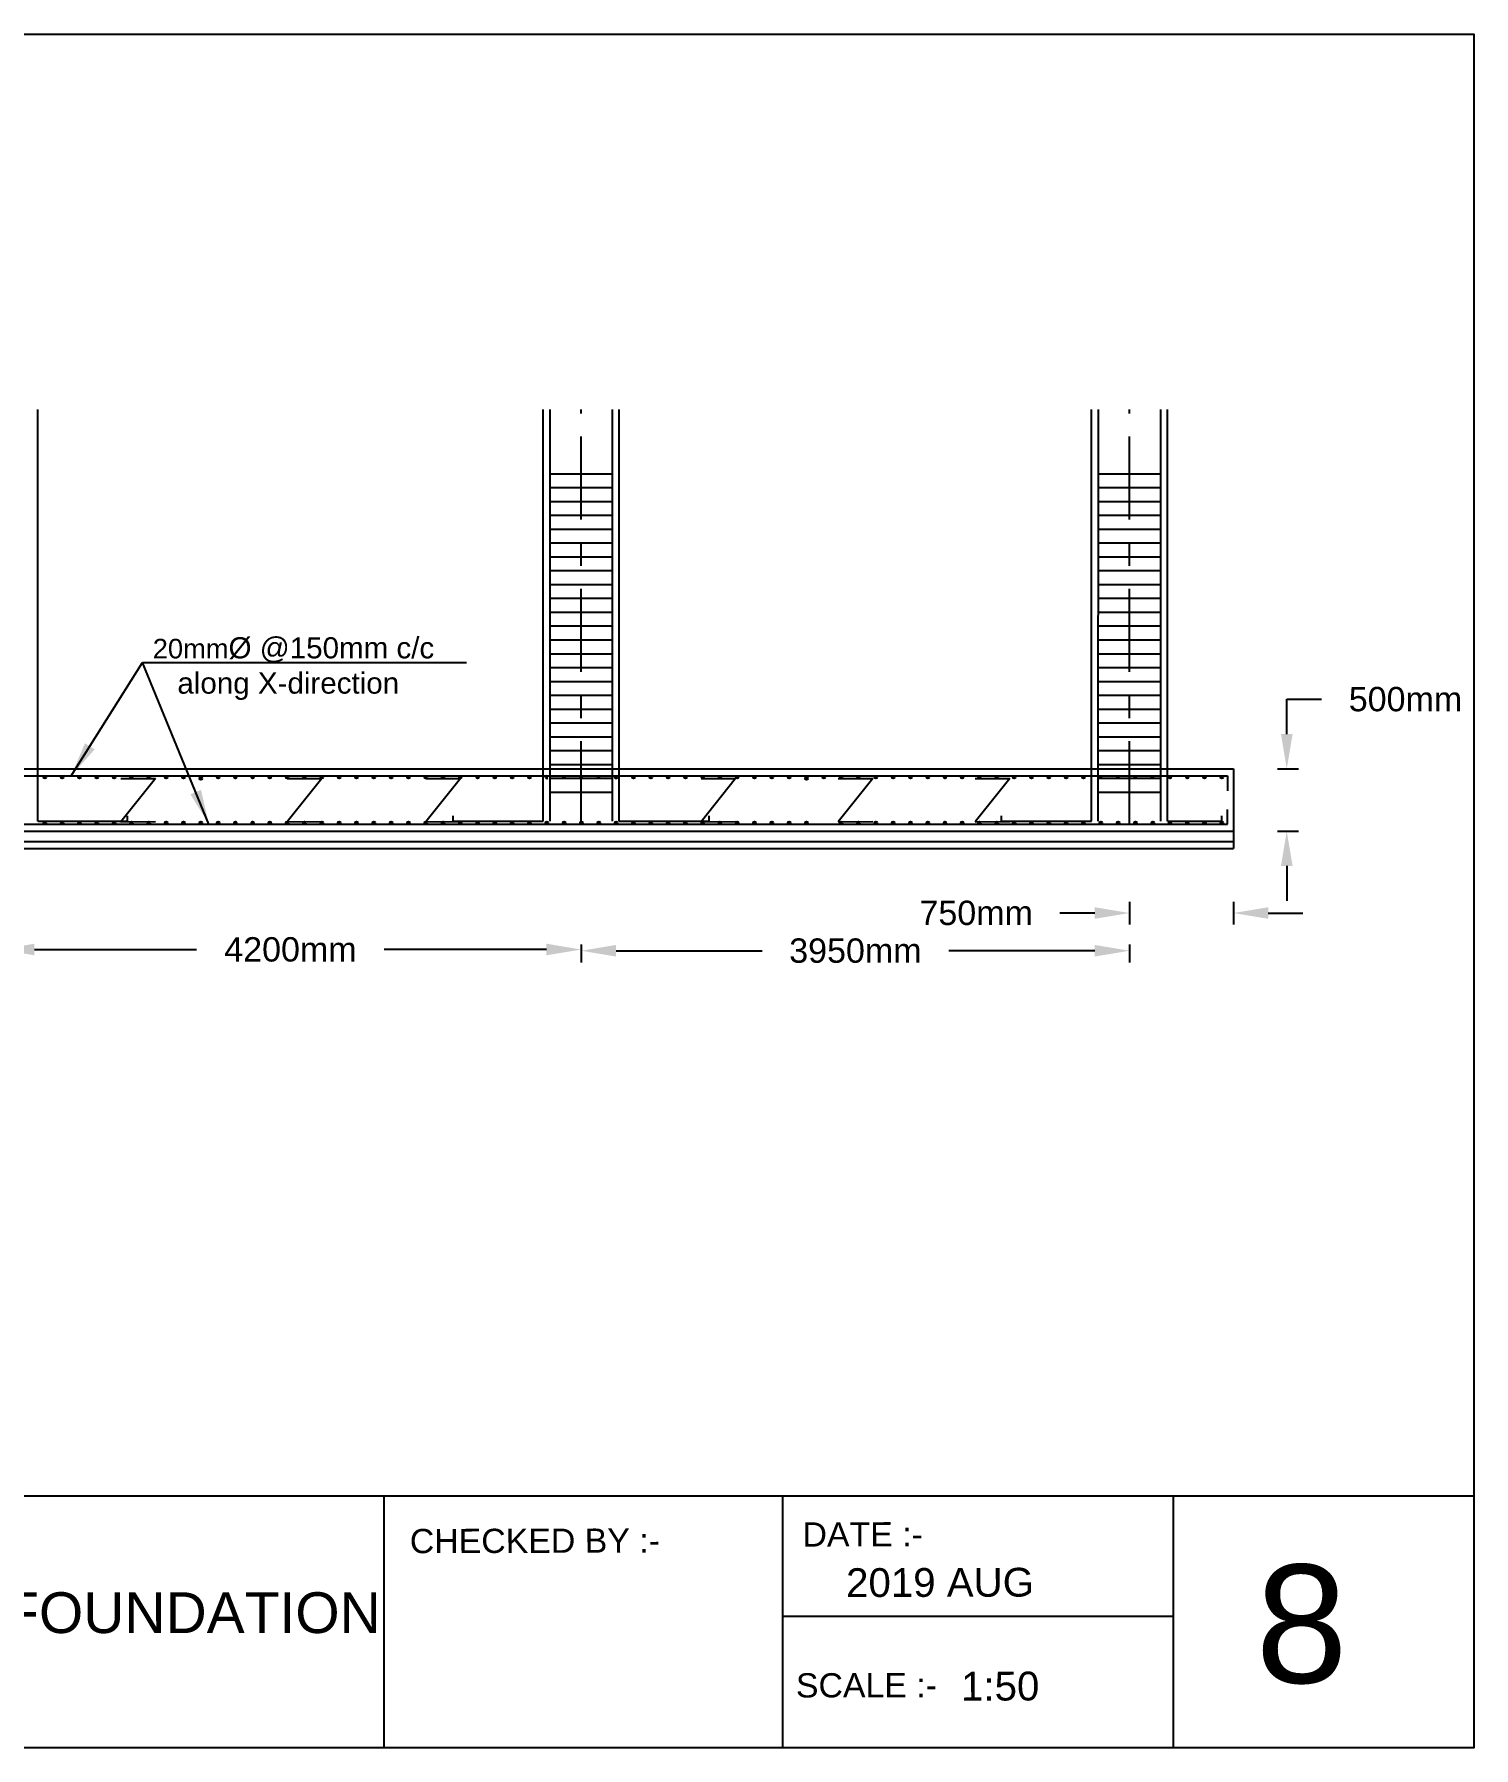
# Model space of a CAD drawing. Header units: metres. Extents: x 3 to 189, y -54 to 67.
# Drawn here: x 98.87 to 105.11, y -30.03 to -22.6 of the extents above; entities that cross this region are included whole.
import ezdxf

# ---------------------------------------------------------------- set-up
doc = ezdxf.new("R2010")
doc.units = ezdxf.units.M
doc.header["$LTSCALE"] = 0.015
doc.header["$MEASUREMENT"] = 0
doc.linetypes.add('ACAD_ISO04W100', pattern=[30, 24, -3, 0, -3])
doc.styles.get("Standard").update_dxf_attribs({"font": 'arial.ttf'})
doc.dimstyles.get("Standard").update_dxf_attribs({"dimscale": 1.005, "dimtxt": 0.105, "dimasz": 0.15, "dimexe": 0.05, "dimexo": 0.1, "dimgap": 0.125, "dimtad": 0, "dimtih": 1, "dimtoh": 1, "dimdec": 4, "dimzin": 0, "dimdsep": 46, "dimtxsty": 'Standard', "dimcen": 0.115, "dimadec": 3, "dimazin": 0, "dimtfac": 1, "dimtdec": 4, "dimtofl": 0, "dimtmove": 0, "dimatfit": 3, "dimfxl": 1, "dimfxlon": 1, "dimtolj": 1, "dimtzin": 0, "dimarcsym": 0})

# ---------------------------------------------------------------- blocks, each defined once
blk = doc.blocks.new('*D130')
at = {"color": 0, "linetype": 'Continuous', "lineweight": -2, "transparency": 16777216}
for p, q in [((98.7206, -26.5457), (98.7206, -26.6171)), ((98.8714, -26.5669), (99.5739, -26.5669)), ((101.0899, -26.5669), (100.3873, -26.5669)), ((101.2406, -26.5457), (101.2406, -26.6171))]:
    blk.add_line(p, q, dxfattribs=at)
at = {"color": 0, "linetype": 'Continuous', "transparency": 16777216}
for points in [[(98.8714, -26.5417), (98.8714, -26.592), (98.7206, -26.5669)], [(101.0899, -26.5417), (101.0899, -26.592), (101.2406, -26.5669)]]:
    blk.add_solid(points, dxfattribs=at)
at = {"layer": 'Defpoints', "color": 0, "linetype": 'Continuous', "transparency": 16777216}
for p in [(98.7206, -26.4452), (101.2406, -26.4452), (101.2406, -26.5669)]:
    blk.add_point(p, dxfattribs=at)
at = {"color": 0, "linetype": 'Continuous', "transparency": 16777216, "insert": (99.9806, -26.5669), "char_height": 0.10552, "attachment_point": 5}
blk.add_mtext('\\A1;4200mm', dxfattribs=at)
blk = doc.blocks.new('*D131')
at = {"color": 0, "linetype": 'Continuous', "lineweight": -2, "transparency": 16777216}
for p, q in [((101.2406, -26.5456), (101.2406, -26.6225)), ((101.3914, -26.5722), (102.0241, -26.5722)), ((103.4659, -26.5722), (102.8332, -26.5722)), ((103.6166, -26.5457), (103.6166, -26.6225))]:
    blk.add_line(p, q, dxfattribs=at)
at = {"color": 0, "linetype": 'Continuous', "transparency": 16777216}
for points in [[(101.3914, -26.5471), (101.3914, -26.5974), (101.2406, -26.5722)], [(103.4659, -26.5471), (103.4659, -26.5974), (103.6166, -26.5722)]]:
    blk.add_solid(points, dxfattribs=at)
at = {"layer": 'Defpoints', "color": 0, "linetype": 'Continuous', "transparency": 16777216}
for p in [(101.2406, -26.4451), (103.6166, -26.4452), (103.6166, -26.5722)]:
    blk.add_point(p, dxfattribs=at)
at = {"color": 0, "linetype": 'Continuous', "transparency": 16777216, "insert": (102.4286, -26.5722), "char_height": 0.10552, "attachment_point": 5}
blk.add_mtext('\\A1;3950mm', dxfattribs=at)
blk = doc.blocks.new('*D133')
at = {"color": 0, "linetype": 'Continuous', "lineweight": -2, "transparency": 16777216}
for p, q in [((103.4659, -26.4087), (103.3151, -26.4087)), ((103.6166, -26.3599), (103.6166, -26.459)), ((104.0666, -26.3599), (104.0666, -26.459)), ((104.2174, -26.4087), (104.3681, -26.4087))]:
    blk.add_line(p, q, dxfattribs=at)
at = {"color": 0, "linetype": 'Continuous', "transparency": 16777216}
for points in [[(103.4659, -26.3836), (103.4659, -26.4339), (103.6166, -26.4087)], [(104.2174, -26.3836), (104.2174, -26.4339), (104.0666, -26.4087)]]:
    blk.add_solid(points, dxfattribs=at)
at = {"layer": 'Defpoints', "color": 0, "linetype": 'Continuous', "transparency": 16777216}
for p in [(103.6166, -26.2594), (104.0666, -26.2594), (103.6166, -26.4087)]:
    blk.add_point(p, dxfattribs=at)
at = {"color": 0, "linetype": 'Continuous', "transparency": 16777216, "insert": (102.952, -26.4087), "char_height": 0.10552, "attachment_point": 5}
blk.add_mtext('\\A1;750mm', dxfattribs=at)
blk = doc.blocks.new('*D134')
at = {"color": 0, "linetype": 'Continuous', "lineweight": -2, "transparency": 16777216}
for p, q in [((104.2978, -25.6333), (104.2978, -25.4825)), ((104.2978, -25.4825), (104.4486, -25.4825)), ((104.2576, -25.784), (104.3481, -25.784)), ((104.2576, -26.054), (104.3481, -26.054)), ((104.2978, -26.2048), (104.2978, -26.3555))]:
    blk.add_line(p, q, dxfattribs=at)
at = {"color": 0, "linetype": 'Continuous', "transparency": 16777216}
for points in [[(104.2727, -25.6333), (104.323, -25.6333), (104.2978, -25.784)], [(104.2727, -26.2048), (104.323, -26.2048), (104.2978, -26.054)]]:
    blk.add_solid(points, dxfattribs=at)
at = {"layer": 'Defpoints', "color": 0, "linetype": 'Continuous', "transparency": 16777216}
for p in [(104.1571, -25.784), (104.2978, -25.784), (104.1571, -26.054)]:
    blk.add_point(p, dxfattribs=at)
at = {"color": 0, "linetype": 'Continuous', "transparency": 16777216, "insert": (104.8122, -25.4825), "char_height": 0.10552, "attachment_point": 5}
blk.add_mtext('\\A1;500mm', dxfattribs=at)

msp = doc.modelspace()

# ---------------------------------------------------------------- hatches: boundary and pattern name
h = msp.add_hatch(color=256)
h.dxf.hatch_style = 1
h.paths.add_polyline_path([(98.92287, -25.82005, 1), (98.91087, -25.82005, 1)])
h = msp.add_hatch(color=256)
h.dxf.hatch_style = 1
h.paths.add_polyline_path([(98.99787, -25.82005, 1), (98.98587, -25.82005, 1)])
h = msp.add_hatch(color=256)
h.dxf.hatch_style = 1
h.paths.add_polyline_path([(99.07287, -25.82005, 1), (99.06087, -25.82005, 1)])
h = msp.add_hatch(color=256)
h.dxf.hatch_style = 1
h.paths.add_polyline_path([(99.14787, -25.82005, 1), (99.13587, -25.82005, 1)])
h = msp.add_hatch(color=256)
h.dxf.hatch_style = 1
h.paths.add_polyline_path([(99.22287, -25.82005, 1), (99.21087, -25.82005, 1)])
h = msp.add_hatch(color=256)
h.dxf.hatch_style = 1
h.paths.add_polyline_path([(99.29787, -25.82005, 1), (99.28587, -25.82005, 1)])
h = msp.add_hatch(color=256)
h.dxf.hatch_style = 1
h.paths.add_polyline_path([(99.37287, -25.82005, 1), (99.36087, -25.82005, 1)])
h = msp.add_hatch(color=256)
h.dxf.hatch_style = 1
h.paths.add_polyline_path([(99.44787, -25.82005, 1), (99.43587, -25.82005, 1)])
h = msp.add_hatch(color=256)
h.dxf.hatch_style = 1
h.paths.add_polyline_path([(99.52287, -25.82005, 1), (99.51087, -25.82005, 1)])
h = msp.add_hatch(color=256)
h.dxf.hatch_style = 1
h.paths.add_polyline_path([(99.59787, -25.82605, 1), (99.58587, -25.82605, 1)])
h = msp.add_hatch(color=256)
h.dxf.hatch_style = 1
h.paths.add_polyline_path([(99.67287, -25.82005, 1), (99.66087, -25.82005, 1)])
h = msp.add_hatch(color=256)
h.dxf.hatch_style = 1
h.paths.add_polyline_path([(99.74787, -25.82005, 1), (99.73587, -25.82005, 1)])
h = msp.add_hatch(color=256)
h.dxf.hatch_style = 1
h.paths.add_polyline_path([(99.82287, -25.82005, 1), (99.81087, -25.82005, 1)])
h = msp.add_hatch(color=256)
h.dxf.hatch_style = 1
h.paths.add_polyline_path([(99.89787, -25.82005, 1), (99.88587, -25.82005, 1)])
h = msp.add_hatch(color=256)
h.dxf.hatch_style = 1
h.paths.add_polyline_path([(99.97287, -25.82005, 1), (99.96087, -25.82005, 1)])
h = msp.add_hatch(color=256)
h.dxf.hatch_style = 1
h.paths.add_polyline_path([(100.04787, -25.82005, 1), (100.03587, -25.82005, 1)])
h = msp.add_hatch(color=256)
h.dxf.hatch_style = 1
h.paths.add_polyline_path([(100.12287, -25.82005, 1), (100.11087, -25.82005, 1)])
h = msp.add_hatch(color=256)
h.dxf.hatch_style = 1
h.paths.add_polyline_path([(100.19787, -25.82005, 1), (100.18587, -25.82005, 1)])
h = msp.add_hatch(color=256)
h.dxf.hatch_style = 1
h.paths.add_polyline_path([(100.27287, -25.82005, 1), (100.26087, -25.82005, 1)])
h = msp.add_hatch(color=256)
h.dxf.hatch_style = 1
h.paths.add_polyline_path([(100.34787, -25.82005, 1), (100.33587, -25.82005, 1)])
h = msp.add_hatch(color=256)
h.dxf.hatch_style = 1
h.paths.add_polyline_path([(100.42287, -25.82005, 1), (100.41087, -25.82005, 1)])
h = msp.add_hatch(color=256)
h.dxf.hatch_style = 1
h.paths.add_polyline_path([(100.49787, -25.82005, 1), (100.48587, -25.82005, 1)])
h = msp.add_hatch(color=256)
h.dxf.hatch_style = 1
h.paths.add_polyline_path([(100.57287, -25.82005, 1), (100.56087, -25.82005, 1)])
h = msp.add_hatch(color=256)
h.dxf.hatch_style = 1
h.paths.add_polyline_path([(100.64787, -25.82005, 1), (100.63587, -25.82005, 1)])
h = msp.add_hatch(color=256)
h.dxf.hatch_style = 1
h.paths.add_polyline_path([(100.72287, -25.82005, 1), (100.71087, -25.82005, 1)])
h = msp.add_hatch(color=256)
h.dxf.hatch_style = 1
h.paths.add_polyline_path([(100.79787, -25.82005, 1), (100.78587, -25.82005, 1)])
h = msp.add_hatch(color=256)
h.dxf.hatch_style = 1
h.paths.add_polyline_path([(100.87287, -25.82005, 1), (100.86087, -25.82005, 1)])
h = msp.add_hatch(color=256)
h.dxf.hatch_style = 1
h.paths.add_polyline_path([(100.94787, -25.82005, 1), (100.93587, -25.82005, 1)])
h = msp.add_hatch(color=256)
h.dxf.hatch_style = 1
h.paths.add_polyline_path([(101.02287, -25.82005, 1), (101.01087, -25.82005, 1)])
h = msp.add_hatch(color=256)
h.dxf.hatch_style = 1
h.paths.add_polyline_path([(101.09787, -25.82005, 1), (101.08587, -25.82005, 1)])
h = msp.add_hatch(color=256)
h.dxf.hatch_style = 1
h.paths.add_polyline_path([(101.17287, -25.82005, 1), (101.16087, -25.82005, 1)])
h = msp.add_hatch(color=256)
h.dxf.hatch_style = 1
h.paths.add_polyline_path([(101.24787, -25.82005, 1), (101.23587, -25.82005, 1)])
h = msp.add_hatch(color=256)
h.dxf.hatch_style = 1
h.paths.add_polyline_path([(101.32287, -25.82005, 1), (101.31087, -25.82005, 1)])
h = msp.add_hatch(color=256)
h.dxf.hatch_style = 1
h.paths.add_polyline_path([(101.39787, -25.82005, 1), (101.38587, -25.82005, 1)])
h = msp.add_hatch(color=256)
h.dxf.hatch_style = 1
h.paths.add_polyline_path([(101.47287, -25.82005, 1), (101.46087, -25.82005, 1)])
h = msp.add_hatch(color=256)
h.dxf.hatch_style = 1
h.paths.add_polyline_path([(101.54787, -25.82005, 1), (101.53587, -25.82005, 1)])
h = msp.add_hatch(color=256)
h.dxf.hatch_style = 1
h.paths.add_polyline_path([(101.62287, -25.82005, 1), (101.61087, -25.82005, 1)])
h = msp.add_hatch(color=256)
h.dxf.hatch_style = 1
h.paths.add_polyline_path([(101.69787, -25.82005, 1), (101.68587, -25.82005, 1)])
h = msp.add_hatch(color=256)
h.dxf.hatch_style = 1
h.paths.add_polyline_path([(101.77287, -25.82005, 1), (101.76087, -25.82005, 1)])
h = msp.add_hatch(color=256)
h.dxf.hatch_style = 1
h.paths.add_polyline_path([(101.84787, -25.82005, 1), (101.83587, -25.82005, 1)])
h = msp.add_hatch(color=256)
h.dxf.hatch_style = 1
h.paths.add_polyline_path([(101.92287, -25.82005, 1), (101.91087, -25.82005, 1)])
h = msp.add_hatch(color=256)
h.dxf.hatch_style = 1
h.paths.add_polyline_path([(101.99787, -25.82005, 1), (101.98587, -25.82005, 1)])
h = msp.add_hatch(color=256)
h.dxf.hatch_style = 1
h.paths.add_polyline_path([(102.07287, -25.82005, 1), (102.06087, -25.82005, 1)])
h = msp.add_hatch(color=256)
h.dxf.hatch_style = 1
h.paths.add_polyline_path([(102.14787, -25.82005, 1), (102.13587, -25.82005, 1)])
h = msp.add_hatch(color=256)
h.dxf.hatch_style = 1
h.paths.add_polyline_path([(102.22287, -25.82605, 1), (102.21087, -25.82605, 1)])
h = msp.add_hatch(color=256)
h.dxf.hatch_style = 1
h.paths.add_polyline_path([(102.29787, -25.82005, 1), (102.28587, -25.82005, 1)])
h = msp.add_hatch(color=256)
h.dxf.hatch_style = 1
h.paths.add_polyline_path([(102.37287, -25.82005, 1), (102.36087, -25.82005, 1)])
h = msp.add_hatch(color=256)
h.dxf.hatch_style = 1
h.paths.add_polyline_path([(102.44787, -25.82005, 1), (102.43587, -25.82005, 1)])
h = msp.add_hatch(color=256)
h.dxf.hatch_style = 1
h.paths.add_polyline_path([(102.52287, -25.82005, 1), (102.51087, -25.82005, 1)])
h = msp.add_hatch(color=256)
h.dxf.hatch_style = 1
h.paths.add_polyline_path([(102.59787, -25.82005, 1), (102.58587, -25.82005, 1)])
h = msp.add_hatch(color=256)
h.dxf.hatch_style = 1
h.paths.add_polyline_path([(102.67287, -25.82005, 1), (102.66087, -25.82005, 1)])
h = msp.add_hatch(color=256)
h.dxf.hatch_style = 1
h.paths.add_polyline_path([(102.74787, -25.82005, 1), (102.73587, -25.82005, 1)])
h = msp.add_hatch(color=256)
h.dxf.hatch_style = 1
h.paths.add_polyline_path([(102.82287, -25.82005, 1), (102.81087, -25.82005, 1)])
h = msp.add_hatch(color=256)
h.dxf.hatch_style = 1
h.paths.add_polyline_path([(102.89787, -25.82005, 1), (102.88587, -25.82005, 1)])
h = msp.add_hatch(color=256)
h.dxf.hatch_style = 1
h.paths.add_polyline_path([(102.97287, -25.82005, 1), (102.96087, -25.82005, 1)])
h = msp.add_hatch(color=256)
h.dxf.hatch_style = 1
h.paths.add_polyline_path([(103.04787, -25.82005, 1), (103.03587, -25.82005, 1)])
h = msp.add_hatch(color=256)
h.dxf.hatch_style = 1
h.paths.add_polyline_path([(103.12287, -25.82005, 1), (103.11087, -25.82005, 1)])
h = msp.add_hatch(color=256)
h.dxf.hatch_style = 1
h.paths.add_polyline_path([(103.19787, -25.82005, 1), (103.18587, -25.82005, 1)])
h = msp.add_hatch(color=256)
h.dxf.hatch_style = 1
h.paths.add_polyline_path([(103.27287, -25.82005, 1), (103.26087, -25.82005, 1)])
h = msp.add_hatch(color=256)
h.dxf.hatch_style = 1
h.paths.add_polyline_path([(103.34787, -25.82005, 1), (103.33587, -25.82005, 1)])
h = msp.add_hatch(color=256)
h.dxf.hatch_style = 1
h.paths.add_polyline_path([(103.42287, -25.82005, 1), (103.41087, -25.82005, 1)])
h = msp.add_hatch(color=256)
h.dxf.hatch_style = 1
h.paths.add_polyline_path([(103.49787, -25.82005, 1), (103.48587, -25.82005, 1)])
h = msp.add_hatch(color=256)
h.dxf.hatch_style = 1
h.paths.add_polyline_path([(103.57287, -25.82005, 1), (103.56087, -25.82005, 1)])
h = msp.add_hatch(color=256)
h.dxf.hatch_style = 1
h.paths.add_polyline_path([(103.64787, -25.82005, 1), (103.63587, -25.82005, 1)])
h = msp.add_hatch(color=256)
h.dxf.hatch_style = 1
h.paths.add_polyline_path([(103.72287, -25.82005, 1), (103.71087, -25.82005, 1)])
h = msp.add_hatch(color=256)
h.dxf.hatch_style = 1
h.paths.add_polyline_path([(103.79787, -25.82005, 1), (103.78587, -25.82005, 1)])
h = msp.add_hatch(color=256)
h.dxf.hatch_style = 1
h.paths.add_polyline_path([(103.87287, -25.82005, 1), (103.86087, -25.82005, 1)])
h = msp.add_hatch(color=256)
h.dxf.hatch_style = 1
h.paths.add_polyline_path([(103.94787, -25.82005, 1), (103.93587, -25.82005, 1)])
h = msp.add_hatch(color=256)
h.dxf.hatch_style = 1
h.paths.add_polyline_path([(104.02287, -25.82005, 1), (104.01087, -25.82005, 1)])
h = msp.add_hatch(color=256)
h.dxf.hatch_style = 1
h.paths.add_polyline_path([(98.92287, -26.01805, 1), (98.91087, -26.01805, 1)])
h = msp.add_hatch(color=256)
h.dxf.hatch_style = 1
h.paths.add_polyline_path([(98.99787, -26.01805, 1), (98.98587, -26.01805, 1)])
h = msp.add_hatch(color=256)
h.dxf.hatch_style = 1
h.paths.add_polyline_path([(99.07287, -26.01805, 1), (99.06087, -26.01805, 1)])
h = msp.add_hatch(color=256)
h.dxf.hatch_style = 1
h.paths.add_polyline_path([(99.14787, -26.01805, 1), (99.13587, -26.01805, 1)])
h = msp.add_hatch(color=256)
h.dxf.hatch_style = 1
h.paths.add_polyline_path([(99.22287, -26.01805, 1), (99.21087, -26.01805, 1)])
h = msp.add_hatch(color=256)
h.dxf.hatch_style = 1
h.paths.add_polyline_path([(99.29787, -26.01805, 1), (99.28587, -26.01805, 1)])
h = msp.add_hatch(color=256)
h.dxf.hatch_style = 1
h.paths.add_polyline_path([(99.37287, -26.01805, 1), (99.36087, -26.01805, 1)])
h = msp.add_hatch(color=256)
h.dxf.hatch_style = 1
h.paths.add_polyline_path([(99.44787, -26.01805, 1), (99.43587, -26.01805, 1)])
h = msp.add_hatch(color=256)
h.dxf.hatch_style = 1
h.paths.add_polyline_path([(99.52287, -26.01805, 1), (99.51087, -26.01805, 1)])
h = msp.add_hatch(color=256)
h.dxf.hatch_style = 1
h.paths.add_polyline_path([(99.59787, -26.01805, 1), (99.58587, -26.01805, 1)])
h = msp.add_hatch(color=256)
h.dxf.hatch_style = 1
h.paths.add_polyline_path([(99.67287, -26.01805, 1), (99.66087, -26.01805, 1)])
h = msp.add_hatch(color=256)
h.dxf.hatch_style = 1
h.paths.add_polyline_path([(99.74787, -26.01805, 1), (99.73587, -26.01805, 1)])
h = msp.add_hatch(color=256)
h.dxf.hatch_style = 1
h.paths.add_polyline_path([(99.82287, -26.01805, 1), (99.81087, -26.01805, 1)])
h = msp.add_hatch(color=256)
h.dxf.hatch_style = 1
h.paths.add_polyline_path([(99.89787, -26.01805, 1), (99.88587, -26.01805, 1)])
h = msp.add_hatch(color=256)
h.dxf.hatch_style = 1
h.paths.add_polyline_path([(99.97287, -26.01805, 1), (99.96087, -26.01805, 1)])
h = msp.add_hatch(color=256)
h.dxf.hatch_style = 1
h.paths.add_polyline_path([(100.04787, -26.01805, 1), (100.03587, -26.01805, 1)])
h = msp.add_hatch(color=256)
h.dxf.hatch_style = 1
h.paths.add_polyline_path([(100.12287, -26.01805, 1), (100.11087, -26.01805, 1)])
h = msp.add_hatch(color=256)
h.dxf.hatch_style = 1
h.paths.add_polyline_path([(100.19787, -26.01805, 1), (100.18587, -26.01805, 1)])
h = msp.add_hatch(color=256)
h.dxf.hatch_style = 1
h.paths.add_polyline_path([(100.27287, -26.01805, 1), (100.26087, -26.01805, 1)])
h = msp.add_hatch(color=256)
h.dxf.hatch_style = 1
h.paths.add_polyline_path([(100.34787, -26.01805, 1), (100.33587, -26.01805, 1)])
h = msp.add_hatch(color=256)
h.dxf.hatch_style = 1
h.paths.add_polyline_path([(100.42287, -26.01805, 1), (100.41087, -26.01805, 1)])
h = msp.add_hatch(color=256)
h.dxf.hatch_style = 1
h.paths.add_polyline_path([(100.49787, -26.01805, 1), (100.48587, -26.01805, 1)])
h = msp.add_hatch(color=256)
h.dxf.hatch_style = 1
h.paths.add_polyline_path([(100.57287, -26.01805, 1), (100.56087, -26.01805, 1)])
h = msp.add_hatch(color=256)
h.dxf.hatch_style = 1
h.paths.add_polyline_path([(100.64787, -26.01805, 1), (100.63587, -26.01805, 1)])
h = msp.add_hatch(color=256)
h.dxf.hatch_style = 1
h.paths.add_polyline_path([(100.72287, -26.01805, 1), (100.71087, -26.01805, 1)])
h = msp.add_hatch(color=256)
h.dxf.hatch_style = 1
h.paths.add_polyline_path([(100.79787, -26.01805, 1), (100.78587, -26.01805, 1)])
h = msp.add_hatch(color=256)
h.dxf.hatch_style = 1
h.paths.add_polyline_path([(100.87287, -26.01805, 1), (100.86087, -26.01805, 1)])
h = msp.add_hatch(color=256)
h.dxf.hatch_style = 1
h.paths.add_polyline_path([(100.94787, -26.01805, 1), (100.93587, -26.01805, 1)])
h = msp.add_hatch(color=256)
h.dxf.hatch_style = 1
h.paths.add_polyline_path([(101.02287, -26.01805, 1), (101.01087, -26.01805, 1)])
h = msp.add_hatch(color=256)
h.dxf.hatch_style = 1
h.paths.add_polyline_path([(101.09787, -26.01805, 1), (101.08587, -26.01805, 1)])
h = msp.add_hatch(color=256)
h.dxf.hatch_style = 1
h.paths.add_polyline_path([(101.17287, -26.01805, 1), (101.16087, -26.01805, 1)])
h = msp.add_hatch(color=256)
h.dxf.hatch_style = 1
h.paths.add_polyline_path([(101.24787, -26.01805, 1), (101.23587, -26.01805, 1)])
h = msp.add_hatch(color=256)
h.dxf.hatch_style = 1
h.paths.add_polyline_path([(101.32287, -26.01805, 1), (101.31087, -26.01805, 1)])
h = msp.add_hatch(color=256)
h.dxf.hatch_style = 1
h.paths.add_polyline_path([(101.39787, -26.01805, 1), (101.38587, -26.01805, 1)])
h = msp.add_hatch(color=256)
h.dxf.hatch_style = 1
h.paths.add_polyline_path([(101.47287, -26.01805, 1), (101.46087, -26.01805, 1)])
h = msp.add_hatch(color=256)
h.dxf.hatch_style = 1
h.paths.add_polyline_path([(101.54787, -26.01805, 1), (101.53587, -26.01805, 1)])
h = msp.add_hatch(color=256)
h.dxf.hatch_style = 1
h.paths.add_polyline_path([(101.62287, -26.01805, 1), (101.61087, -26.01805, 1)])
h = msp.add_hatch(color=256)
h.dxf.hatch_style = 1
h.paths.add_polyline_path([(101.69787, -26.01805, 1), (101.68587, -26.01805, 1)])
h = msp.add_hatch(color=256)
h.dxf.hatch_style = 1
h.paths.add_polyline_path([(101.77287, -26.01805, 1), (101.76087, -26.01805, 1)])
h = msp.add_hatch(color=256)
h.dxf.hatch_style = 1
h.paths.add_polyline_path([(101.84787, -26.01805, 1), (101.83587, -26.01805, 1)])
h = msp.add_hatch(color=256)
h.dxf.hatch_style = 1
h.paths.add_polyline_path([(101.92287, -26.01805, 1), (101.91087, -26.01805, 1)])
h = msp.add_hatch(color=256)
h.dxf.hatch_style = 1
h.paths.add_polyline_path([(101.99787, -26.01805, 1), (101.98587, -26.01805, 1)])
h = msp.add_hatch(color=256)
h.dxf.hatch_style = 1
h.paths.add_polyline_path([(102.07287, -26.01805, 1), (102.06087, -26.01805, 1)])
h = msp.add_hatch(color=256)
h.dxf.hatch_style = 1
h.paths.add_polyline_path([(102.14787, -26.01805, 1), (102.13587, -26.01805, 1)])
h = msp.add_hatch(color=256)
h.dxf.hatch_style = 1
h.paths.add_polyline_path([(102.22287, -26.01805, 1), (102.21087, -26.01805, 1)])
h = msp.add_hatch(color=256)
h.dxf.hatch_style = 1
h.paths.add_polyline_path([(102.37287, -26.01805, 1), (102.36087, -26.01805, 1)])
h = msp.add_hatch(color=256)
h.dxf.hatch_style = 1
h.paths.add_polyline_path([(102.44787, -26.01805, 1), (102.43587, -26.01805, 1)])
h = msp.add_hatch(color=256)
h.dxf.hatch_style = 1
h.paths.add_polyline_path([(102.52287, -26.01805, 1), (102.51087, -26.01805, 1)])
h = msp.add_hatch(color=256)
h.dxf.hatch_style = 1
h.paths.add_polyline_path([(102.59787, -26.01805, 1), (102.58587, -26.01805, 1)])
h = msp.add_hatch(color=256)
h.dxf.hatch_style = 1
h.paths.add_polyline_path([(102.67287, -26.01805, 1), (102.66087, -26.01805, 1)])
h = msp.add_hatch(color=256)
h.dxf.hatch_style = 1
h.paths.add_polyline_path([(102.74787, -26.01805, 1), (102.73587, -26.01805, 1)])
h = msp.add_hatch(color=256)
h.dxf.hatch_style = 1
h.paths.add_polyline_path([(102.82287, -26.01805, 1), (102.81087, -26.01805, 1)])
h = msp.add_hatch(color=256)
h.dxf.hatch_style = 1
h.paths.add_polyline_path([(102.89787, -26.01805, 1), (102.88587, -26.01805, 1)])
h = msp.add_hatch(color=256)
h.dxf.hatch_style = 1
h.paths.add_polyline_path([(102.97287, -26.01805, 1), (102.96087, -26.01805, 1)])
h = msp.add_hatch(color=256)
h.dxf.hatch_style = 1
h.paths.add_polyline_path([(103.04787, -26.01805, 1), (103.03587, -26.01805, 1)])
h = msp.add_hatch(color=256)
h.dxf.hatch_style = 1
h.paths.add_polyline_path([(103.12287, -26.01805, 1), (103.11087, -26.01805, 1)])
h = msp.add_hatch(color=256)
h.dxf.hatch_style = 1
h.paths.add_polyline_path([(103.19787, -26.01805, 1), (103.18587, -26.01805, 1)])
h = msp.add_hatch(color=256)
h.dxf.hatch_style = 1
h.paths.add_polyline_path([(103.27287, -26.01805, 1), (103.26087, -26.01805, 1)])
h = msp.add_hatch(color=256)
h.dxf.hatch_style = 1
h.paths.add_polyline_path([(103.34787, -26.01805, 1), (103.33587, -26.01805, 1)])
h = msp.add_hatch(color=256)
h.dxf.hatch_style = 1
h.paths.add_polyline_path([(103.42287, -26.01805, 1), (103.41087, -26.01805, 1)])
h = msp.add_hatch(color=256)
h.dxf.hatch_style = 1
h.paths.add_polyline_path([(103.49787, -26.01805, 1), (103.48587, -26.01805, 1)])
h = msp.add_hatch(color=256)
h.dxf.hatch_style = 1
h.paths.add_polyline_path([(103.57287, -26.01805, 1), (103.56087, -26.01805, 1)])
h = msp.add_hatch(color=256)
h.dxf.hatch_style = 1
h.paths.add_polyline_path([(103.64787, -26.01805, 1), (103.63587, -26.01805, 1)])
h = msp.add_hatch(color=256)
h.dxf.hatch_style = 1
h.paths.add_polyline_path([(103.72287, -26.01805, 1), (103.71087, -26.01805, 1)])
h = msp.add_hatch(color=256)
h.dxf.hatch_style = 1
h.paths.add_polyline_path([(103.79787, -26.01805, 1), (103.78587, -26.01805, 1)])
h = msp.add_hatch(color=256)
h.dxf.hatch_style = 1
h.paths.add_polyline_path([(103.87287, -26.01805, 1), (103.86087, -26.01805, 1)])
h = msp.add_hatch(color=256)
h.dxf.hatch_style = 1
h.paths.add_polyline_path([(103.94787, -26.01805, 1), (103.93587, -26.01805, 1)])
h = msp.add_hatch(color=256)
h.dxf.hatch_style = 1
h.paths.add_polyline_path([(104.02287, -26.01805, 1), (104.01087, -26.01805, 1)])

# ---------------------------------------------------------------- linework, layer by layer
for p, q in [((98.88563, -26.01106), (98.88563, -24.22734)), ((101.07563, -26.01106), (101.07563, -24.22734)), ((101.07563, -25.81405), (101.07563, -24.22734)), ((101.10563, -26.01106), (101.10563, -24.22734)), ((101.37563, -26.01106), (101.37563, -24.22734)), ((101.40563, -26.01106), (101.40563, -24.22734)), ((103.45121, -26.01106), (103.45163, -24.22734)), ((103.48121, -26.01107), (103.48163, -24.22735)), ((103.75163, -26.01106), (103.75163, -24.22734)), ((103.78163, -26.01106), (103.78163, -24.22734)), ((93.11063, -25.78405), (101.10563, -25.78405)), ((93.12596, -25.81405), (101.10563, -25.81405)), ((101.10563, -25.78405), (104.06663, -25.78405)), ((101.10563, -25.81405), (104.04037, -25.81405)), ((104.06663, -25.78405), (104.06663, -26.12905)), ((93.11063, -26.05405), (104.06663, -26.05405)), ((93.12596, -26.02405), (104.04037, -26.02405)), ((98.88563, -26.01106), (99.27476, -26.01106)), ((100.6859, -26.01106), (101.07503, -26.01106)), ((101.40563, -26.01106), (101.79476, -26.01106)), ((103.06208, -26.01106), (103.45121, -26.01106)), ((103.78163, -26.01106), (104.01687, -26.01106)), ((93.11063, -26.09905), (104.06663, -26.09905)), ((93.11063, -26.12905), (104.06663, -26.12905))]:
    msp.add_line(p, q)
at = {"linetype": 'ACAD_ISO04W100'}
for p, q in [((101.07563, -25.81405), (101.07563, -24.22734)), ((101.24063, -26.02405), (101.24063, -24.22734)), ((103.61663, -26.02405), (103.61663, -24.22734)), ((104.04037, -25.81405), (104.04037, -25.87902)), ((99.27476, -26.01106), (99.27476, -25.98688)), ((100.6859, -26.01106), (100.6859, -25.98688)), ((101.79476, -26.01106), (101.79476, -25.98688)), ((103.06208, -26.01106), (103.06208, -25.98688)), ((104.01687, -26.01106), (104.01687, -25.98688)), ((104.04037, -26.02405), (104.04037, -25.96029))]:
    msp.add_line(p, q, dxfattribs=at)
at = {"linetype": 'Continuous'}
for p, q in [((101.10563, -24.50488), (101.37563, -24.50488)), ((101.10563, -24.56488), (101.37563, -24.56488)), ((103.45124, -24.50488), (103.45156, -24.50488)), ((103.45124, -24.56488), (103.45155, -24.56488)), ((103.48155, -24.56488), (103.75163, -24.56488)), ((103.48156, -24.50488), (103.75163, -24.50488)), ((101.10563, -24.62488), (101.37563, -24.62488)), ((103.45124, -24.62488), (103.45153, -24.62488)), ((103.48153, -24.62488), (103.75163, -24.62488)), ((101.10563, -24.68488), (101.37563, -24.68488)), ((103.45124, -24.68488), (103.45152, -24.68488)), ((103.48152, -24.68488), (103.75163, -24.68488)), ((101.10563, -24.74488), (101.37563, -24.74488)), ((103.45124, -24.74488), (103.45151, -24.74488)), ((103.48151, -24.74488), (103.75163, -24.74488)), ((101.10563, -24.80488), (101.37563, -24.80488)), ((101.10563, -24.86488), (101.37563, -24.86488)), ((103.45124, -24.80488), (103.45149, -24.80488)), ((103.45124, -24.86488), (103.45148, -24.86488)), ((103.48148, -24.86488), (103.75163, -24.86488)), ((103.48149, -24.80488), (103.75163, -24.80488)), ((101.10563, -24.92488), (101.37563, -24.92488)), ((103.45124, -24.92488), (103.45146, -24.92488)), ((103.48146, -24.92488), (103.75163, -24.92488)), ((101.10563, -24.98488), (101.37563, -24.98488)), ((103.45124, -24.98488), (103.45145, -24.98488)), ((103.48145, -24.98488), (103.75163, -24.98488)), ((101.10563, -25.04488), (101.37563, -25.04488)), ((103.45124, -25.04488), (103.45144, -25.04488)), ((103.48144, -25.04488), (103.75163, -25.04488)), ((101.10563, -25.10488), (101.37563, -25.10488)), ((101.10563, -25.16488), (101.37563, -25.16488)), ((103.45124, -25.10488), (103.45142, -25.10488)), ((103.45124, -25.16488), (103.45141, -25.16488)), ((103.48141, -25.16488), (103.75163, -25.16488)), ((103.48142, -25.10488), (103.75163, -25.10488)), ((101.10563, -25.22488), (101.37563, -25.22488)), ((103.45124, -25.22488), (103.45139, -25.22488)), ((103.48139, -25.22488), (103.75163, -25.22488)), ((101.10563, -25.28488), (101.37563, -25.28488)), ((103.45124, -25.28488), (103.45138, -25.28488)), ((103.48138, -25.28488), (103.75163, -25.28488)), ((101.10563, -25.34488), (101.37563, -25.34488)), ((103.45124, -25.34488), (103.45137, -25.34488)), ((103.48137, -25.34488), (103.75163, -25.34488)), ((101.10563, -25.40488), (101.37563, -25.40488)), ((101.10563, -25.46488), (101.37563, -25.46488)), ((103.45124, -25.40488), (103.45135, -25.40488)), ((103.45124, -25.46488), (103.45134, -25.46488)), ((103.48134, -25.46488), (103.75163, -25.46488)), ((103.48135, -25.40488), (103.75163, -25.40488)), ((101.10563, -25.52488), (101.37563, -25.52488)), ((103.45124, -25.52488), (103.45132, -25.52488)), ((103.48132, -25.52488), (103.75163, -25.52488)), ((101.10563, -25.58488), (101.37563, -25.58488)), ((103.45124, -25.58488), (103.45131, -25.58488)), ((103.48131, -25.58488), (103.75163, -25.58488)), ((101.10563, -25.64488), (101.37563, -25.64488)), ((103.45124, -25.64488), (103.4513, -25.64488)), ((103.4813, -25.64488), (103.75163, -25.64488)), ((101.10563, -25.70488), (101.37563, -25.70488)), ((103.45124, -25.70488), (103.45128, -25.70488)), ((103.48128, -25.70488), (103.75163, -25.70488)), ((99.24563, -25.82605), (99.39563, -25.82605)), ((99.39563, -25.82605), (99.24563, -26.01352)), ((99.96687, -25.82605), (100.11687, -25.82605)), ((100.11687, -25.82605), (99.96687, -26.01352)), ((100.56687, -25.82605), (100.71687, -25.82605)), ((100.71687, -25.82605), (100.56687, -26.01352)), ((101.08832, -25.82488), (101.09542, -25.82488)), ((101.10563, -25.76488), (101.37563, -25.76488)), ((101.10563, -25.82488), (101.37563, -25.82488)), ((101.38832, -25.82488), (101.39542, -25.82488)), ((101.75963, -25.82605), (101.90963, -25.82605)), ((101.90963, -25.82605), (101.75963, -26.01352)), ((102.35363, -25.82605), (102.50363, -25.82605)), ((102.50363, -25.82605), (102.35363, -26.01352)), ((102.94763, -25.82605), (103.09763, -25.82605)), ((103.09763, -25.82605), (102.94763, -26.01352)), ((103.45124, -25.76488), (103.45127, -25.76488)), ((103.45124, -25.82488), (103.45125, -25.82488)), ((103.48125, -25.82488), (103.75163, -25.82488)), ((103.48127, -25.76488), (103.75163, -25.76488)), ((101.10563, -25.88488), (101.37563, -25.88488)), ((103.48124, -25.88488), (103.75163, -25.88488)), ((99.24563, -26.01352), (99.39563, -26.01205)), ((99.96687, -26.01352), (100.11687, -26.01205)), ((100.56687, -26.01352), (100.71687, -26.01205)), ((101.75963, -26.01352), (101.90963, -26.01205)), ((102.35363, -26.01352), (102.50363, -26.01205)), ((102.94763, -26.01352), (103.09763, -26.01205)), ((92.8079, -28.93421), (105.1079, -28.93421)), ((100.38494, -28.93421), (100.38494, -30.02579)), ((102.11224, -28.93421), (102.11224, -30.02579)), ((102.11224, -28.93421), (102.11224, -29.45561)), ((103.80526, -28.93421), (103.80526, -30.02579)), ((102.11224, -29.45561), (103.80526, -29.45561))]:
    msp.add_line(p, q, dxfattribs=at)
msp.add_lwpolyline([(92.8079, -22.60079), (105.1079, -22.60079), (105.1079, -30.02579), (92.8079, -30.02579)], close=True, dxfattribs=at)
for centre in [(98.91687, -25.82005), (98.99187, -25.82005), (99.06687, -25.82005), (99.14187, -25.82005), (99.21687, -25.82005), (99.29187, -25.82005), (99.36687, -25.82005), (99.44187, -25.82005), (99.51687, -25.82005), (99.59187, -25.82605), (99.66687, -25.82005), (99.74187, -25.82005), (99.81687, -25.82005), (99.89187, -25.82005), (99.96687, -25.82005), (100.04187, -25.82005), (100.11687, -25.82005), (100.19187, -25.82005), (100.26687, -25.82005), (100.34187, -25.82005), (100.41687, -25.82005), (100.49187, -25.82005), (100.56687, -25.82005), (100.64187, -25.82005), (100.71687, -25.82005), (100.79187, -25.82005), (100.86687, -25.82005), (100.94187, -25.82005), (101.01687, -25.82005), (101.16687, -25.82005), (101.24187, -25.82005), (101.31687, -25.82005), (101.39187, -25.82005), (101.46687, -25.82005), (101.54187, -25.82005), (101.61687, -25.82005), (101.69187, -25.82005), (101.76687, -25.82005), (101.84187, -25.82005), (101.91687, -25.82005), (101.99187, -25.82005), (102.06687, -25.82005), (102.14187, -25.82005), (102.21687, -25.82605), (102.29187, -25.82005), (102.36687, -25.82005), (102.44187, -25.82005), (102.51687, -25.82005), (102.59187, -25.82005), (102.66687, -25.82005), (102.74187, -25.82005), (102.81687, -25.82005), (102.89187, -25.82005), (102.96687, -25.82005), (103.04187, -25.82005), (103.11687, -25.82005), (103.19187, -25.82005), (103.26687, -25.82005), (103.34187, -25.82005), (103.41687, -25.82005), (103.49187, -25.82005), (103.56687, -25.82005), (103.64187, -25.82005), (103.71687, -25.82005), (103.79187, -25.82005), (103.86687, -25.82005), (103.94187, -25.82005), (104.01687, -25.82005), (98.91687, -26.01805), (98.99187, -26.01805), (99.06687, -26.01805), (99.14187, -26.01805), (99.21687, -26.01805), (99.29187, -26.01805), (99.36687, -26.01805), (99.44187, -26.01805), (99.51687, -26.01805), (99.59187, -26.01805), (99.66687, -26.01805), (99.74187, -26.01805), (99.81687, -26.01805), (99.89187, -26.01805), (99.96687, -26.01805), (100.04187, -26.01805), (100.11687, -26.01805), (100.19187, -26.01805), (100.26687, -26.01805), (100.34187, -26.01805), (100.41687, -26.01805), (100.49187, -26.01805), (100.56687, -26.01805), (100.64187, -26.01805), (100.71687, -26.01805), (100.79187, -26.01805), (100.86687, -26.01805), (100.94187, -26.01805), (101.01687, -26.01805), (101.09187, -26.01805), (101.16687, -26.01805), (101.24187, -26.01805), (101.31687, -26.01805), (101.39187, -26.01805), (101.46687, -26.01805), (101.54187, -26.01805), (101.61687, -26.01805), (101.69187, -26.01805), (101.76687, -26.01805), (101.84187, -26.01805), (101.91687, -26.01805), (101.99187, -26.01805), (102.06687, -26.01805), (102.14187, -26.01805), (102.21687, -26.01805), (102.36687, -26.01805), (102.44187, -26.01805), (102.51687, -26.01805), (102.59187, -26.01805), (102.66687, -26.01805), (102.74187, -26.01805), (102.81687, -26.01805), (102.89187, -26.01805), (102.96687, -26.01805), (103.04187, -26.01805), (103.11687, -26.01805), (103.19187, -26.01805), (103.26687, -26.01805), (103.34187, -26.01805), (103.41687, -26.01805), (103.49187, -26.01805), (103.56687, -26.01805), (103.64187, -26.01805), (103.71687, -26.01805), (103.79187, -26.01805), (103.86687, -26.01805), (103.94187, -26.01805), (104.01687, -26.01805)]:
    msp.add_circle(centre, 0.006)
msp.add_arc((101.09187, -25.82005), 0.006, 90, 306.310188)

# ---------------------------------------------------------------- texts
for s, height, p in [('CHECKED BY :-', 0.105, (100.498, -29.18287)), ('DATE :-', 0.105, (102.19974, -29.15427)), ('2019 AUG ', 0.124819, (102.38847, -29.37291)), ('8', 0.51264, (104.16324, -29.74548)), ('1:50', 0.124819, (102.88652, -29.82173)), ('SCALE :-', 0.105, (102.17101, -29.80819))]:
    msp.add_text(s, height=height, rotation=0.15, dxfattribs=at).set_placement(p)
at = {"linetype": 'Continuous', "attachment_point": 1}
for s, width, gutter_width, insert, char_height in [('20mm{\\H1.08333x;Ø @150mm c/c\\P   along X-direction}', 1.5139611, 0.42307, (99.38399, -25.21361), 0.0846146), ('SECTION OF FOUNDATION', 7.6490582, 0.8836, (97.16301, -29.35214), 0.1767205)]:
    msp.add_mtext_dynamic_manual_height_columns(s, width=width, gutter_width=gutter_width, heights=[0], dxfattribs=dict(at, insert=insert, char_height=char_height))

# ---------------------------------------------------------------- dimensions: what is measured, and where the dimension line sits
at = {"linetype": 'Continuous'}
dim = msp.add_linear_dim(base=(104.29784, -25.78405), p1=(104.15711, -26.05405), p2=(104.15711, -25.78405), angle=90, text='500mm', dimstyle='Standard', override={"dimpost": 'm'}, dxfattribs=at)
dim.commit()
dim.dimension.update_dxf_attribs({"geometry": '*D134', "text_midpoint": (104.81219, -25.48255)})
for base, p1, p2, text, picture, middle in [((103.61663, -26.40873), (104.06663, -26.25943), (103.61663, -26.25943), '750mm', '*D133', (102.95196, -26.40873)), ((101.24063, -26.56686), (98.72063, -26.4452), (101.24063, -26.4452), '4200mm', '*D130', (99.98063, -26.56686)), ((103.61663, -26.57223), (101.24063, -26.44507), (103.61663, -26.4452), '3950mm', '*D131', (102.42863, -26.57223))]:
    dim = msp.add_linear_dim(base=base, p1=p1, p2=p2, text=text, dimstyle='Standard', override={"dimpost": 'm'}, dxfattribs=at)
    dim.commit()
    dim.dimension.update_dxf_attribs({"geometry": picture, "text_midpoint": middle})

# ---------------------------------------------------------------- leaders
for points in [[(99.03087, -25.81405), (99.33975, -25.32373), (100.74413, -25.32373)], [(99.62733, -26.02405), (99.33975, -25.32373)]]:
    msp.add_leader(points, dimstyle='Standard', override={"dimgap": 0.125, "dimtad": 0}, dxfattribs=at)

doc.saveas('drawing.dxf')
